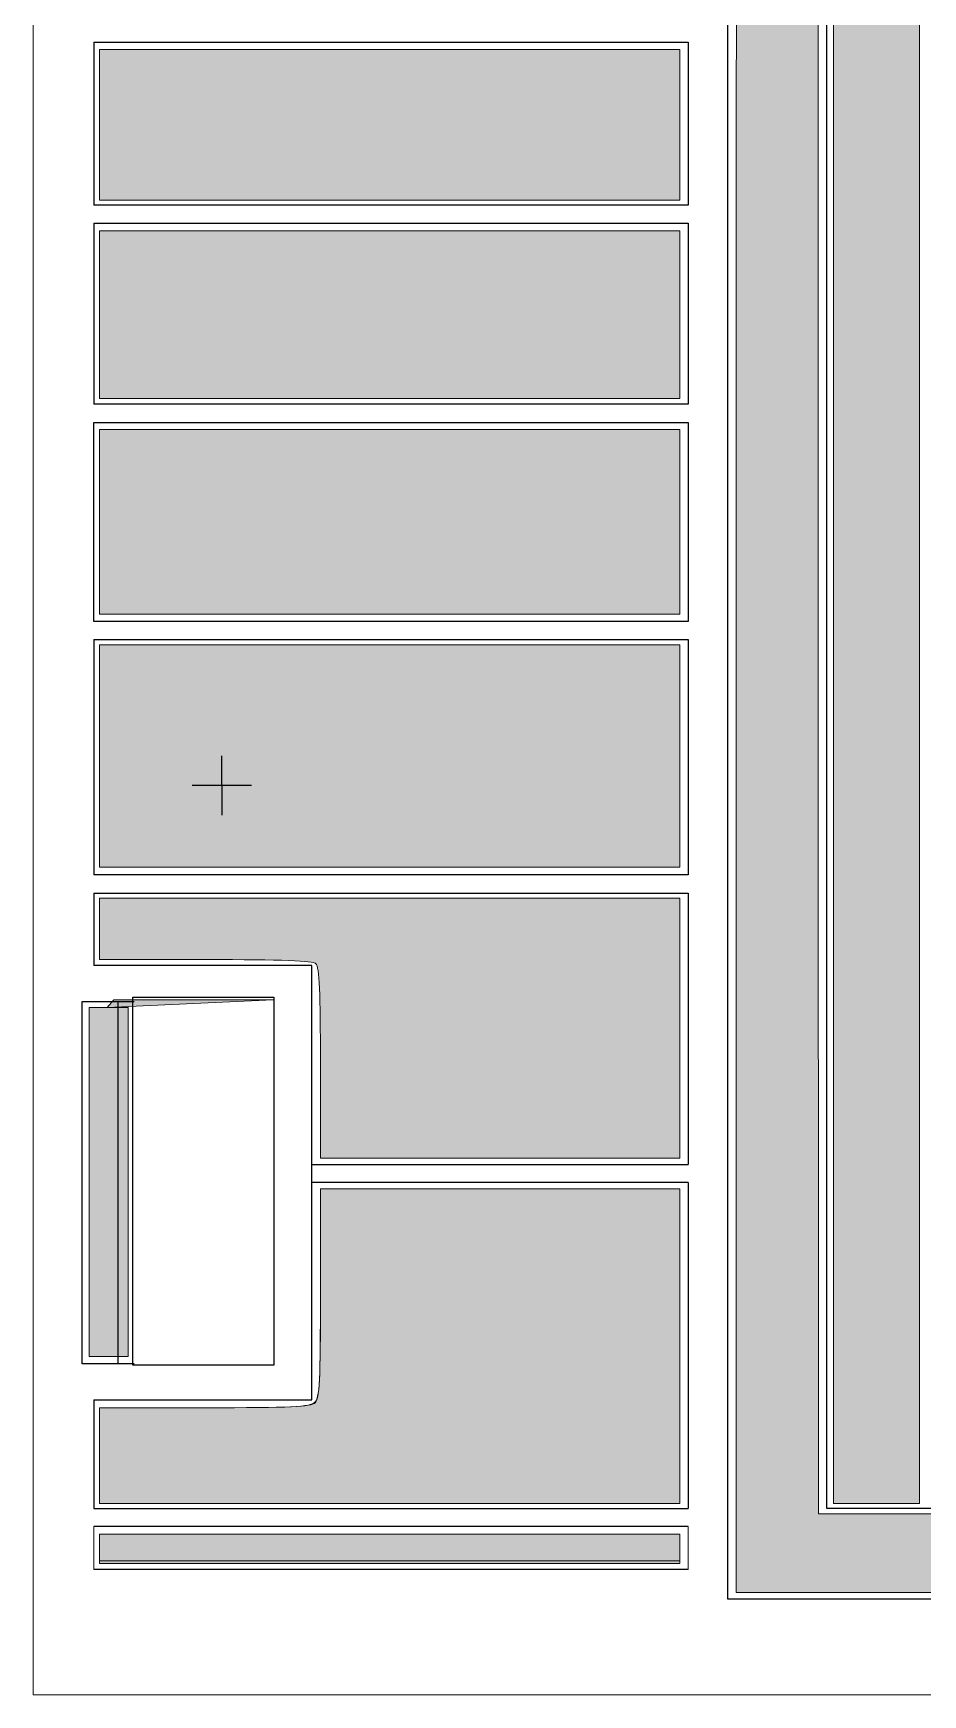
# Model space of a CAD drawing. Header units: millimetres. Extents: x 0 to 62, y -117 to 0.
# Drawn here: x 0 to 21.9, y -117 to -76.09 of the extents above; entities that cross this region are included whole.
import ezdxf

# ---------------------------------------------------------------- set-up
doc = ezdxf.new("R2010")
doc.units = ezdxf.units.MM
doc.header["$MEASUREMENT"] = 0
doc.layers.add('GLOSS-V', color=7, linetype='Continuous')
doc.layers.add('Layer 4', color=7, linetype='Continuous')
picture_1 = doc.add_image_def('image2.png', size_in_pixel=(41, 107))

msp = doc.modelspace()

# ---------------------------------------------------------------- hatches: boundary and pattern name
at = {"layer": 'GLOSS-V', "true_color": 0x1a1a1a}
h = msp.add_hatch(color=179, dxfattribs=at)
h.dxf.hatch_style = 2
edge = h.paths.add_edge_path()
edge.add_spline(control_points=[(17.309, -89.317), (17.309, -89.317), (17.314, -64.152), (17.314, -64.152), (17.314, -64.152), (18.318, -65.963), (18.318, -65.963), (18.318, -65.963), (19.322, -67.774), (19.322, -67.774), (19.322, -67.774), (19.327, -90.159), (19.327, -90.159), (19.327, -90.159), (19.332, -112.544), (19.332, -112.544), (19.332, -112.544), (39.013, -112.544), (39.013, -112.544), (39.013, -112.544), (58.694, -112.544), (58.694, -112.544), (58.694, -112.544), (58.694, -90.221), (58.694, -90.221), (58.694, -90.221), (58.694, -67.898), (58.694, -67.898), (58.694, -67.898), (59.33, -66.741), (59.33, -66.741), (59.68, -66.104), (60.157, -65.261), (60.389, -64.868), (60.389, -64.868), (60.811, -64.152), (60.811, -64.152), (60.811, -64.152), (60.813, -89.317), (60.813, -89.317), (60.813, -89.317), (60.815, -114.481), (60.815, -114.481), (60.815, -114.481), (39.059, -114.481), (39.059, -114.481), (39.059, -114.481), (17.304, -114.481), (17.304, -114.481), (17.304, -114.481), (17.309, -89.317), (17.309, -89.317)], knot_values=[0, 0, 0, 0, 1, 1, 1, 2, 2, 2, 3, 3, 3, 4, 4, 4, 5, 5, 5, 6, 6, 6, 7, 7, 7, 8, 8, 8, 9, 9, 9, 10, 10, 10, 11, 11, 11, 12, 12, 12, 13, 13, 13, 14, 14, 14, 15, 15, 15, 16, 16, 16, 17, 17, 17, 17], degree=3, periodic=1)
at = {"layer": 'GLOSS-V', "true_color": 0x333333}
h = msp.add_hatch(color=250, dxfattribs=at)
h.dxf.hatch_style = 2
h.paths.add_polyline_path([(19.701, -90.245), (19.701, -68.198), (20.761, -69.164), (21.821, -70.13), (21.821, -91.21), (21.821, -112.291), (20.761, -112.291), (19.701, -112.291)])
at = {"layer": 'GLOSS-V', "true_color": 0x989898}
h = msp.add_hatch(color=252, dxfattribs=at)
h.dxf.hatch_style = 2
h.paths.add_polyline_path([(1.633, -78.345), (1.633, -76.492), (8.777, -76.492), (15.921, -76.492), (15.921, -78.345), (15.921, -80.198), (8.777, -80.198), (1.633, -80.198)])
h = msp.add_hatch(color=252, dxfattribs=at)
h.dxf.hatch_style = 2
h.paths.add_polyline_path([(1.633, -83.02), (1.633, -80.956), (8.777, -80.956), (15.921, -80.956), (15.921, -83.02), (15.921, -85.084), (8.777, -85.084), (1.633, -85.084)])
h = msp.add_hatch(color=252, dxfattribs=at)
h.dxf.hatch_style = 2
h.paths.add_polyline_path([(1.633, -88.116), (1.633, -85.842), (8.777, -85.842), (15.921, -85.842), (15.921, -88.116), (15.921, -90.391), (8.777, -90.391), (1.633, -90.391)])
h = msp.add_hatch(color=252, dxfattribs=at)
h.dxf.hatch_style = 2
h.paths.add_polyline_path([(1.633, -93.886), (1.633, -91.149), (8.777, -91.149), (15.921, -91.149), (15.921, -93.886), (15.921, -96.624), (8.777, -96.624), (1.633, -96.624)])
h = msp.add_hatch(color=252, dxfattribs=at)
h.dxf.hatch_style = 2
edge = h.paths.add_edge_path()
edge.add_spline(control_points=[(7.071, -101.442), (7.071, -99.733), (7.042, -99.073), (6.961, -98.999), (6.88, -98.925), (6.148, -98.898), (4.241, -98.898), (4.241, -98.898), (1.633, -98.898), (1.633, -98.898), (1.633, -98.898), (1.633, -98.14), (1.633, -98.14), (1.633, -98.14), (1.633, -97.382), (1.633, -97.382), (1.633, -97.382), (8.777, -97.382), (8.777, -97.382), (8.777, -97.382), (15.921, -97.382), (15.921, -97.382), (15.921, -97.382), (15.921, -100.583), (15.921, -100.583), (15.921, -100.583), (15.921, -103.784), (15.921, -103.784), (15.921, -103.784), (11.496, -103.784), (11.496, -103.784), (11.496, -103.784), (7.071, -103.784), (7.071, -103.784), (7.071, -103.784), (7.071, -101.442), (7.071, -101.442)], knot_values=[0, 0, 0, 0, 1, 1, 1, 2, 2, 2, 3, 3, 3, 4, 4, 4, 5, 5, 5, 6, 6, 6, 7, 7, 7, 8, 8, 8, 9, 9, 9, 10, 10, 10, 11, 11, 11, 12, 12, 12, 12], degree=3, periodic=1)
at = {"layer": 'GLOSS-V', "true_color": 0x010101}
h = msp.add_hatch(color=178, dxfattribs=at)
h.dxf.hatch_style = 2
h.paths.add_polyline_path([(1.377, -104.373), (1.377, -100.077), (1.859, -100.077), (2.341, -100.077), (2.341, -104.373), (2.341, -108.669), (1.859, -108.669), (1.377, -108.669)])
at = {"layer": 'GLOSS-V', "true_color": 0x989898}
h = msp.add_hatch(color=252, dxfattribs=at)
h.dxf.hatch_style = 2
h.paths.add_polyline_path([(1.983, -99.887), (5.904, -99.887), (1.821, -100.074)])
at = {"layer": 'GLOSS-V', "true_color": 0x808080}
h = msp.add_hatch(color=8, dxfattribs=at)
h.dxf.hatch_style = 2
edge = h.paths.add_edge_path()
edge.add_spline(control_points=[(1.633, -111.112), (1.633, -111.112), (1.633, -109.933), (1.633, -109.933), (1.633, -109.933), (4.22, -109.933), (4.22, -109.933), (6.34, -109.933), (6.832, -109.911), (6.94, -109.812), (7.048, -109.713), (7.071, -109.236), (7.071, -107.117), (7.071, -107.117), (7.071, -104.542), (7.071, -104.542), (7.071, -104.542), (11.496, -104.542), (11.496, -104.542), (11.496, -104.542), (15.921, -104.542), (15.921, -104.542), (15.921, -104.542), (15.921, -108.417), (15.921, -108.417), (15.921, -108.417), (15.921, -112.291), (15.921, -112.291), (15.921, -112.291), (8.777, -112.291), (8.777, -112.291), (8.777, -112.291), (1.633, -112.291), (1.633, -112.291), (1.633, -112.291), (1.633, -111.112), (1.633, -111.112)], knot_values=[0, 0, 0, 0, 1, 1, 1, 2, 2, 2, 3, 3, 3, 4, 4, 4, 5, 5, 5, 6, 6, 6, 7, 7, 7, 8, 8, 8, 9, 9, 9, 10, 10, 10, 11, 11, 11, 12, 12, 12, 12], degree=3, periodic=1)
at = {"layer": 'GLOSS-V', "true_color": 0x989898}
h = msp.add_hatch(color=252, dxfattribs=at)
h.dxf.hatch_style = 2
edge = h.paths.add_edge_path()
edge.add_spline(control_points=[(1.633, -111.112), (1.633, -111.112), (1.633, -109.933), (1.633, -109.933), (1.633, -109.933), (4.207, -109.933), (4.207, -109.933), (6.425, -109.933), (6.802, -109.914), (6.927, -109.8), (7.052, -109.686), (7.071, -109.323), (7.071, -107.105), (7.071, -107.105), (7.071, -104.542), (7.071, -104.542), (7.071, -104.542), (11.496, -104.542), (11.496, -104.542), (11.496, -104.542), (15.921, -104.542), (15.921, -104.542), (15.921, -104.542), (15.921, -108.417), (15.921, -108.417), (15.921, -108.417), (15.921, -112.291), (15.921, -112.291), (15.921, -112.291), (8.777, -112.291), (8.777, -112.291), (8.777, -112.291), (1.633, -112.291), (1.633, -112.291), (1.633, -112.291), (1.633, -111.112), (1.633, -111.112)], knot_values=[0, 0, 0, 0, 1, 1, 1, 2, 2, 2, 3, 3, 3, 4, 4, 4, 5, 5, 5, 6, 6, 6, 7, 7, 7, 8, 8, 8, 9, 9, 9, 10, 10, 10, 11, 11, 11, 12, 12, 12, 12], degree=3, periodic=1)
at = {"layer": 'GLOSS-V', "true_color": 0x010101}
h = msp.add_hatch(color=178, dxfattribs=at)
h.dxf.hatch_style = 2
h.paths.add_polyline_path([(1.633, -113.374), (1.633, -113.049), (8.777, -113.049), (15.921, -113.049), (15.921, -113.374), (15.921, -113.698), (8.777, -113.698), (1.633, -113.698)])
at = {"layer": 'GLOSS-V', "true_color": 0x989898}
h = msp.add_hatch(color=252, dxfattribs=at)
h.dxf.hatch_style = 2
h.paths.add_polyline_path([(1.633, -113.407), (1.633, -113.049), (8.777, -113.049), (15.921, -113.049), (15.921, -113.407), (15.921, -113.765), (8.777, -113.765), (1.633, -113.765)])

# ---------------------------------------------------------------- linework, layer by layer
at = {"layer": 'GLOSS-V', "color": 178, "lineweight": 25, "true_color": 0x070808}
for points in [[(17.101, -114.642), (17.101, -63.385)], [(19.54, -67.802), (58.562, -67.802), (58.562, -112.413), (19.54, -112.413), (19.54, -67.802)], [(1.492, -76.311), (16.125, -76.311)], [(1.492, -76.311), (1.492, -80.322)], [(16.125, -76.311), (16.125, -80.322)], [(16.125, -80.322), (1.492, -80.322)], [(1.492, -80.768), (16.125, -80.768)], [(1.492, -80.768), (1.492, -85.225)], [(16.125, -80.768), (16.125, -85.225)], [(16.125, -85.225), (1.492, -85.225)], [(1.492, -85.671), (16.125, -85.671)], [(1.492, -90.573), (1.492, -85.671)], [(16.125, -85.671), (16.125, -90.573)], [(16.125, -90.573), (1.492, -90.573)], [(1.492, -91.019), (16.125, -91.019)], [(1.492, -91.019), (1.492, -96.813)], [(16.125, -91.019), (16.125, -96.813)], [(4.643, -94.613), (4.643, -93.881)], [(5.375, -94.613), (3.912, -94.613)], [(4.643, -94.613), (4.643, -95.345)], [(16.125, -96.813), (1.492, -96.813)], [(1.492, -97.259), (16.125, -97.259)], [(1.492, -97.259), (1.492, -99.042)], [(16.125, -97.259), (16.125, -103.945)], [(6.857, -99.042), (1.492, -99.042)], [(6.857, -109.739), (6.857, -99.042)], [(1.208, -108.848), (1.208, -99.933)], [(1.208, -99.933), (2.483, -99.933)], [(2.085, -99.933), (2.085, -108.848)], [(6.857, -103.945), (16.125, -103.945)], [(6.857, -104.39), (6.857, -103.945)], [(16.125, -104.39), (6.857, -104.39)], [(16.125, -104.39), (16.125, -112.413)], [(2.483, -108.848), (1.208, -108.848)], [(1.492, -109.739), (6.857, -109.739)], [(1.492, -109.739), (1.492, -112.413)], [(1.492, -112.413), (16.125, -112.413)], [(16.125, -112.859), (1.492, -112.859)], [(16.125, -113.912), (1.492, -113.912)], [(61.001, -114.642), (17.101, -114.642)]]:
    msp.add_lwpolyline(points, dxfattribs=at)
at = {"layer": 'GLOSS-V', "lineweight": 0}
for points in [[(19.701, -90.245), (19.701, -68.198), (20.761, -69.164), (21.821, -70.13), (21.821, -91.21), (21.821, -112.291), (20.761, -112.291), (19.701, -112.291), (19.701, -90.245)], [(1.633, -78.345), (1.633, -76.492), (8.777, -76.492), (15.921, -76.492), (15.921, -78.345), (15.921, -80.198), (8.777, -80.198), (1.633, -80.198), (1.633, -78.345)], [(1.633, -83.02), (1.633, -80.956), (8.777, -80.956), (15.921, -80.956), (15.921, -83.02), (15.921, -85.084), (8.777, -85.084), (1.633, -85.084), (1.633, -83.02)], [(1.633, -88.116), (1.633, -85.842), (8.777, -85.842), (15.921, -85.842), (15.921, -88.116), (15.921, -90.391), (8.777, -90.391), (1.633, -90.391), (1.633, -88.116)], [(1.633, -93.886), (1.633, -91.149), (8.777, -91.149), (15.921, -91.149), (15.921, -93.886), (15.921, -96.624), (8.777, -96.624), (1.633, -96.624), (1.633, -93.886)], [(1.377, -104.373), (1.377, -100.077), (1.859, -100.077), (2.341, -100.077), (2.341, -104.373), (2.341, -108.669), (1.859, -108.669), (1.377, -108.669), (1.377, -104.373)], [(1.633, -113.374), (1.633, -113.049), (8.777, -113.049), (15.921, -113.049), (15.921, -113.374), (15.921, -113.698), (8.777, -113.698), (1.633, -113.698), (1.633, -113.374)], [(1.633, -113.407), (1.633, -113.049), (8.777, -113.049), (15.921, -113.049), (15.921, -113.407), (15.921, -113.765), (8.777, -113.765), (1.633, -113.765), (1.633, -113.407)]]:
    msp.add_lwpolyline(points, dxfattribs=at)
at = {"layer": 'GLOSS-V', "color": 251, "lineweight": 9, "true_color": 0x585858}
msp.add_lwpolyline([(1.983, -99.887), (5.904, -99.887), (1.821, -100.074), (1.983, -99.887)], dxfattribs=at)
at = {"layer": 'GLOSS-V', "color": 178, "lineweight": 18, "true_color": 0x070808}
for points in [[(1.492, -112.859), (1.492, -113.912)], [(16.125, -112.859), (16.125, -113.912)]]:
    msp.add_lwpolyline(points, dxfattribs=at)
at = {"layer": 'GLOSS-V', "lineweight": 0}
for points, knots in [([(17.309, -89.317), (17.309, -89.317), (17.314, -64.152), (17.314, -64.152), (17.314, -64.152), (18.318, -65.963), (18.318, -65.963), (18.318, -65.963), (19.322, -67.774), (19.322, -67.774), (19.322, -67.774), (19.327, -90.159), (19.327, -90.159), (19.327, -90.159), (19.332, -112.544), (19.332, -112.544), (19.332, -112.544), (39.013, -112.544), (39.013, -112.544), (39.013, -112.544), (58.694, -112.544), (58.694, -112.544), (58.694, -112.544), (58.694, -90.221), (58.694, -90.221), (58.694, -90.221), (58.694, -67.898), (58.694, -67.898), (58.694, -67.898), (59.33, -66.741), (59.33, -66.741), (59.68, -66.104), (60.157, -65.261), (60.389, -64.868), (60.389, -64.868), (60.811, -64.152), (60.811, -64.152), (60.811, -64.152), (60.813, -89.317), (60.813, -89.317), (60.813, -89.317), (60.815, -114.481), (60.815, -114.481), (60.815, -114.481), (39.059, -114.481), (39.059, -114.481), (39.059, -114.481), (17.304, -114.481), (17.304, -114.481), (17.304, -114.481), (17.309, -89.317), (17.309, -89.317)], [0, 0, 0, 0, 1, 1, 1, 2, 2, 2, 3, 3, 3, 4, 4, 4, 5, 5, 5, 6, 6, 6, 7, 7, 7, 8, 8, 8, 9, 9, 9, 10, 10, 10, 11, 11, 11, 12, 12, 12, 13, 13, 13, 14, 14, 14, 15, 15, 15, 16, 16, 16, 17, 17, 17, 17]), ([(7.071, -101.442), (7.071, -99.733), (7.042, -99.073), (6.961, -98.999), (6.88, -98.925), (6.148, -98.898), (4.241, -98.898), (4.241, -98.898), (1.633, -98.898), (1.633, -98.898), (1.633, -98.898), (1.633, -98.14), (1.633, -98.14), (1.633, -98.14), (1.633, -97.382), (1.633, -97.382), (1.633, -97.382), (8.777, -97.382), (8.777, -97.382), (8.777, -97.382), (15.921, -97.382), (15.921, -97.382), (15.921, -97.382), (15.921, -100.583), (15.921, -100.583), (15.921, -100.583), (15.921, -103.784), (15.921, -103.784), (15.921, -103.784), (11.496, -103.784), (11.496, -103.784), (11.496, -103.784), (7.071, -103.784), (7.071, -103.784), (7.071, -103.784), (7.071, -101.442), (7.071, -101.442)], [0, 0, 0, 0, 1, 1, 1, 2, 2, 2, 3, 3, 3, 4, 4, 4, 5, 5, 5, 6, 6, 6, 7, 7, 7, 8, 8, 8, 9, 9, 9, 10, 10, 10, 11, 11, 11, 12, 12, 12, 12]), ([(1.633, -111.112), (1.633, -111.112), (1.633, -109.933), (1.633, -109.933), (1.633, -109.933), (4.22, -109.933), (4.22, -109.933), (6.34, -109.933), (6.832, -109.911), (6.94, -109.812), (7.048, -109.713), (7.071, -109.236), (7.071, -107.117), (7.071, -107.117), (7.071, -104.542), (7.071, -104.542), (7.071, -104.542), (11.496, -104.542), (11.496, -104.542), (11.496, -104.542), (15.921, -104.542), (15.921, -104.542), (15.921, -104.542), (15.921, -108.417), (15.921, -108.417), (15.921, -108.417), (15.921, -112.291), (15.921, -112.291), (15.921, -112.291), (8.777, -112.291), (8.777, -112.291), (8.777, -112.291), (1.633, -112.291), (1.633, -112.291), (1.633, -112.291), (1.633, -111.112), (1.633, -111.112)], [0, 0, 0, 0, 1, 1, 1, 2, 2, 2, 3, 3, 3, 4, 4, 4, 5, 5, 5, 6, 6, 6, 7, 7, 7, 8, 8, 8, 9, 9, 9, 10, 10, 10, 11, 11, 11, 12, 12, 12, 12]), ([(1.633, -111.112), (1.633, -111.112), (1.633, -109.933), (1.633, -109.933), (1.633, -109.933), (4.207, -109.933), (4.207, -109.933), (6.425, -109.933), (6.802, -109.914), (6.927, -109.8), (7.052, -109.686), (7.071, -109.323), (7.071, -107.105), (7.071, -107.105), (7.071, -104.542), (7.071, -104.542), (7.071, -104.542), (11.496, -104.542), (11.496, -104.542), (11.496, -104.542), (15.921, -104.542), (15.921, -104.542), (15.921, -104.542), (15.921, -108.417), (15.921, -108.417), (15.921, -108.417), (15.921, -112.291), (15.921, -112.291), (15.921, -112.291), (8.777, -112.291), (8.777, -112.291), (8.777, -112.291), (1.633, -112.291), (1.633, -112.291), (1.633, -112.291), (1.633, -111.112), (1.633, -111.112)], [0, 0, 0, 0, 1, 1, 1, 2, 2, 2, 3, 3, 3, 4, 4, 4, 5, 5, 5, 6, 6, 6, 7, 7, 7, 8, 8, 8, 9, 9, 9, 10, 10, 10, 11, 11, 11, 12, 12, 12, 12])]:
    msp.add_open_spline(points, degree=3, knots=knots, dxfattribs=at)
at = {"layer": 'Layer 4', "color": 7, "lineweight": 5, "true_color": 0xffffff}
msp.add_lwpolyline([(62, -58.5), (62, 0), (0, 0), (0, -117), (62, -117), (62, -58.5)], dxfattribs=at)

# ---------------------------------------------------------------- pictures from other files: only their frames are drawn
at = {"layer": 'GLOSS-V'}
image = msp.add_image(picture_1, insert=(2.455, -108.881), size_in_units=(3.471, 9.059), dxfattribs=at)

doc.saveas('drawing.dxf')
